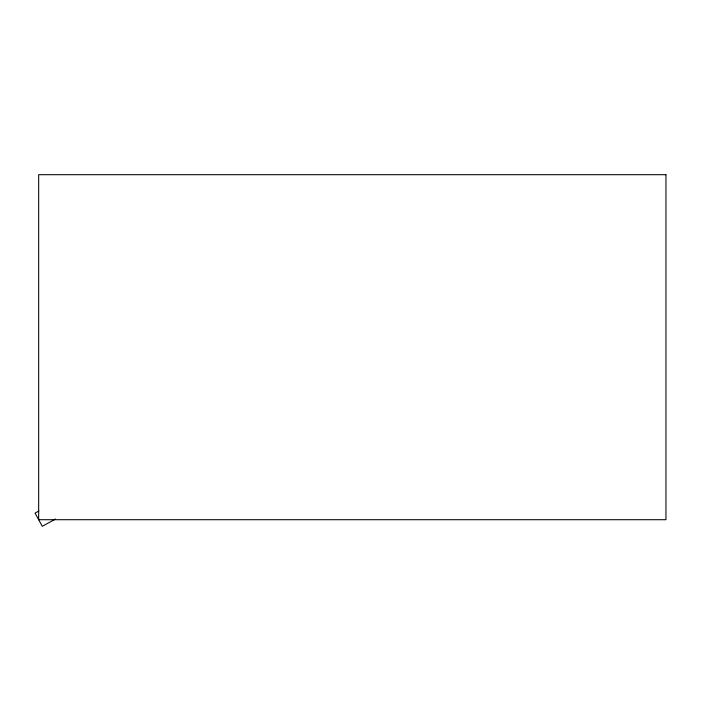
<?xml version="1.0" encoding="UTF-8"?>
<svg xmlns="http://www.w3.org/2000/svg" width="701" height="701" viewBox="0 0 701 701"><rect width="100%" height="100%" fill="white"/><g stroke="black" fill="none" stroke-linecap="round" stroke-linejoin="round"><path stroke-width="1.05" d="M38.844 511.02L35.05 513.097L42.279 526.302L55.563 519.029M665.95 174.698L38.669 174.698L38.669 519.704L665.95 519.704L665.95 174.698"/></g></svg>
